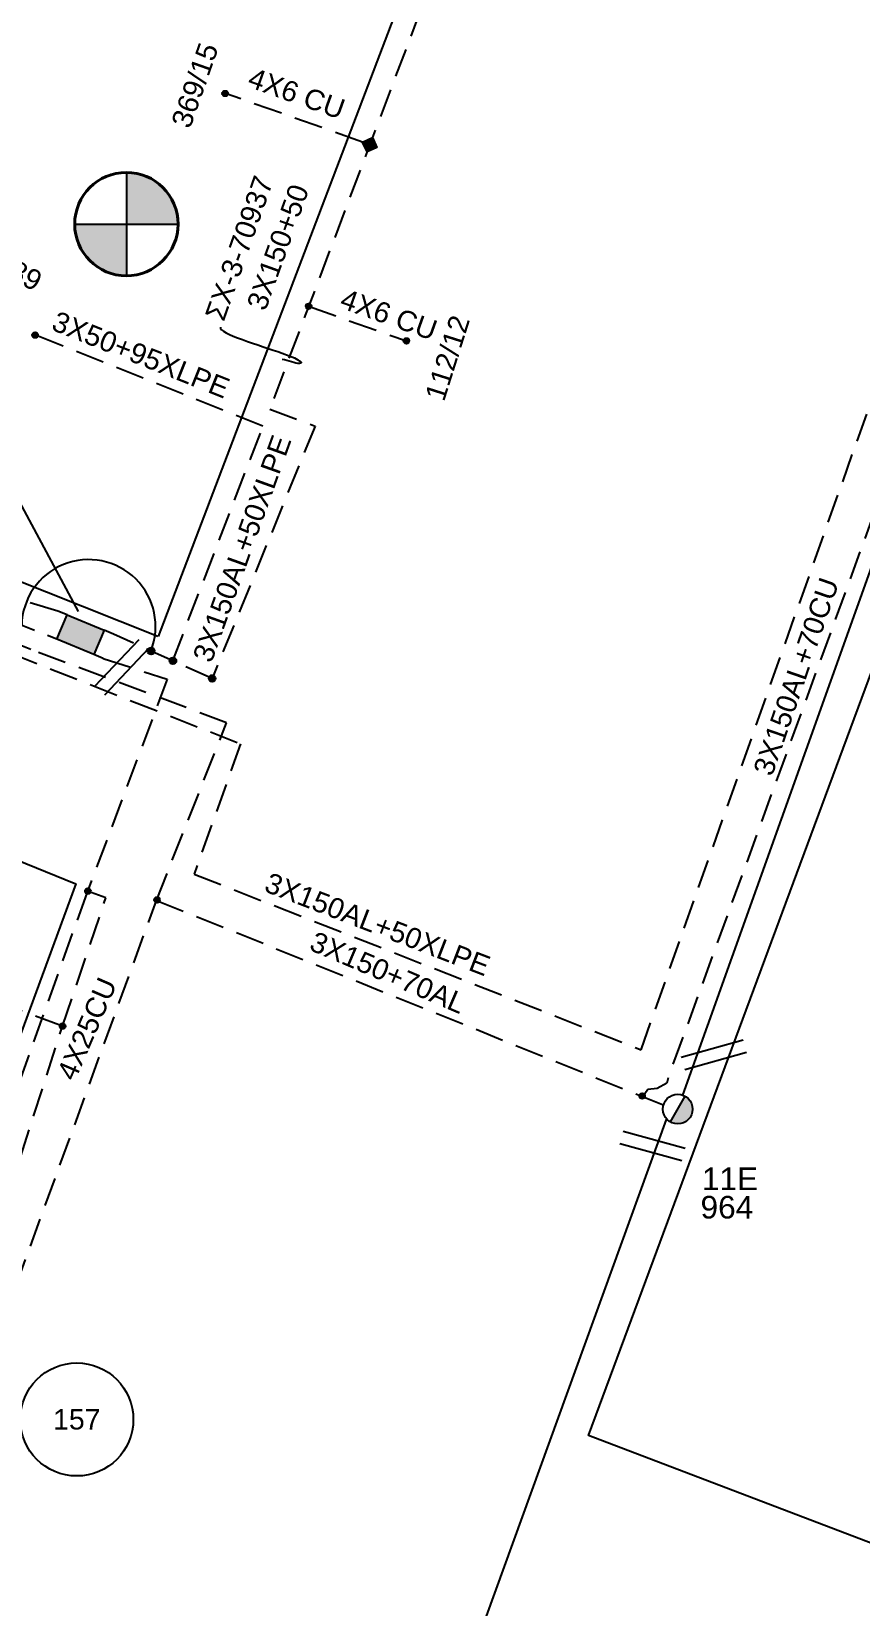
# Model space of a CAD drawing. Header units: millimetres. Extents: x 751 to 1825, y 358 to 872.
# Drawn here: x 1554.7 to 1591.4, y 698.5 to 768.2 of the extents above; entities that cross this region are included whole.
import ezdxf

# ---------------------------------------------------------------- set-up
doc = ezdxf.new("R2010")
doc.units = ezdxf.units.MM
doc.linetypes.add('DASHED', pattern=[19.05, 12.7, -6.35])
for name, color, linetype in [('Link Box 4 Διευθύνσεων', 7, 'Continuous'), ('Άγνωστα', 7, 'Continuous'), ('Γέφυρες Εναέριου Δικτύου', 7, 'Continuous'), ('Γυμνά εναέρια ΧΤ και ΦΟΠ (3Φ)   4x50+16AL', 7, 'Continuous'), ('Επιγραφές - Σχήματα', 7, 'Continuous'), ('Καλώδια ΧΤ   3x150+50AL', 7, 'DASHED'), ('Καλώδια ΧΤ   3x150+70 XLPE', 7, 'DASHED'), ('Καλώδια ΧΤ   3x150AL+50XLPE', 7, 'DASHED'), ('Καλώδια ΧΤ   4x25CU', 7, 'DASHED'), ('Καλώδια ΧΤ   4x6CU', 7, 'DASHED'), ('Στύλος ΦΜ', 7, 'Continuous'), ('Στύλος ΦΜ @ 1', 7, 'Continuous'), ('Συνδέσεις', 7, 'Continuous'), ('Τομή', 7, 'Continuous'), ('Υπόβαθρο ΔΕΗ', 7, 'Continuous'), ('Υπόγεια καλώδια Δικτύου ΧΤ και Παρ. ΧΤ - 3X150+70 AL', 7, 'DASHED'), ('Υπόγεια καλώδια Παροχών ΧΤ   4x16AL', 7, 'DASHED'), ('Υπόγεια καλώδια Παροχών ΧΤ   4x50AL', 7, 'DASHED'), ('Υπόγεια καλώδια Παροχών ΧΤ   4x6', 7, 'DASHED')]:
    doc.layers.add(name, color=color, linetype=linetype)
doc.styles.get("Standard").update_dxf_attribs({"font": 'arial.ttf'})
doc.linetypes.add('SYN_LINE', pattern='A,0.5,-0.0001,["/\\/\\/\\/",Standard,S=0.1,R=0,X=0,Y=-0.05],-0.25', length=0.7501)

# ---------------------------------------------------------------- blocks, each defined once
blk = doc.blocks.new('_ΣΥΝΔΕΣΗ')
at = {"layer": 'Συνδέσεις', "linetype": 'SYN_LINE', "ltscale": 40}
blk.add_hatch(color=256, dxfattribs=at).paths.add_polyline_path([(0.5, -0.01, 1), (-0.5, -0.01, 1)])
at = {"layer": 'Συνδέσεις'}
blk.add_circle((0, -0.01), 0.5, dxfattribs=at)
blk = doc.blocks.new('ΥΠΑΡΧΩΝ ΤΣΙΜΕΝΤΕΝΙΟΣ ΣΤΥΛΟΣ')
at = {"layer": 'Στύλος ΦΜ'}
blk.add_hatch(color=256, dxfattribs=at).paths.add_polyline_path([(-1.29, -2.28, 0.574793), (2.62, 0, 0.268822), (1.3, 2.27)])
blk.add_line((-1.29, -2.28), (1.3, 2.27), dxfattribs=at)
blk.add_circle((0, 0), 2.62, dxfattribs=at)
at = {"layer": 'Στύλος ΦΜ', "flags": 4}
for tag, p in [('ΑΡΙΘΜΟΣ', (-4.68, 8.05)), ('ΤΥΠΟΣ', (-4.91, 3.03))]:
    blk.add_attdef(tag, p, '', height=4, dxfattribs=at)
blk = doc.blocks.new('LINK BOX 4 ΑΝΑΧΩΡΗΣΕΩΝ')
at = {"layer": 'Link Box 4 Διευθύνσεων', "ltscale": 40}
blk.add_hatch(color=256, dxfattribs=at).paths.add_polyline_path([(-3.54, 0), (-3.54, -4.67), (3.54, -4.67), (3.54, 0)])
for p, q in [((-3.54, 0), (-5.33, 0)), ((5.33, 0), (3.54, 0)), ((-3.54, -4.67), (-5.33, -4.67)), ((5.33, -4.67), (3.54, -4.67))]:
    blk.add_line(p, q, dxfattribs=at)
blk.add_lwpolyline([(-3.54, -4.67), (-3.54, 0), (3.54, 0), (3.54, -4.67)], close=True, dxfattribs=at)
blk = doc.blocks.new('ΤΟΜΗ')
at = {"layer": 'Τομή', "ltscale": 40}
for p, q in [((-5.68, 0), (5.68, 0)), ((5.68, -2.33), (-5.68, -2.33))]:
    blk.add_line(p, q, dxfattribs=at)
blk = doc.blocks.new('TSONTA XT1')
at = {"ltscale": 40}
h = blk.add_hatch(color=256, dxfattribs=at)
h.dxf.hatch_style = 1
h.paths.add_polyline_path([(595.96, 2487.66), (597.07, 2488.77), (595.96, 2489.87), (594.85, 2488.77)])
blk.add_lwpolyline([(594.85, 2488.77), (595.96, 2489.87), (597.07, 2488.77), (595.96, 2487.66)], close=True, dxfattribs=at)

msp = doc.modelspace()

# ---------------------------------------------------------------- hatches: boundary and pattern name
at = {"layer": 'Επιγραφές - Σχήματα'}
h = msp.add_hatch(color=1, dxfattribs=at)
h.paths.add_polyline_path([(1556.637, 759.658, 0.414214), (1558.924, 757.371), (1558.924, 759.658)])
h.paths.add_polyline_path([(1558.924, 759.658), (1561.21, 759.658, 0.414214), (1558.924, 761.944)])

# ---------------------------------------------------------------- linework, layer by layer
at = {"layer": 'Άγνωστα', "color": 5, "linetype": 'DASHED', "ltscale": 0.1}
msp.add_lwpolyline([(1560.98, 740.336), (1564.966, 750.715), (1554.888, 754.748)], dxfattribs=at)
at = {"layer": 'Γέφυρες Εναέριου Δικτύου', "ltscale": 0.1}
msp.add_arc((1557.256, 741.85), 2.962, 338.61079, 178.73109, dxfattribs=at)
at = {"layer": 'Γυμνά εναέρια ΧΤ και ΦΟΠ (3Φ)   4x50+16AL', "color": 133, "ltscale": 0.1}
msp.add_lwpolyline([(1583.532, 721.117), (1596.705, 757.952)], dxfattribs=at)
at = {"layer": 'Γυμνά εναέρια ΧΤ και ΦΟΠ (3Φ)   4x50+16AL', "color": 30, "ltscale": 0.1}
msp.add_lwpolyline([(1582.794, 720.034), (1574.037, 695.864)], dxfattribs=at)
at = {"layer": 'Επιγραφές - Σχήματα', "color": 1}
for points in [[(1558.924, 761.944), (1558.924, 757.371)], [(1556.637, 759.658), (1561.21, 759.658)]]:
    msp.add_lwpolyline(points, dxfattribs=at)
at = {"layer": 'Επιγραφές - Σχήματα', "ltscale": 0.1}
msp.add_lwpolyline([(1547.759, 759.351), (1556.798, 742.518)], dxfattribs=at)
at = {"layer": 'Επιγραφές - Σχήματα', "color": 1, "lineweight": 40}
msp.add_circle((1558.924, 759.658), 2.286, dxfattribs=at)
at = {"layer": 'Επιγραφές - Σχήματα', "ltscale": 0.1}
msp.add_circle((1556.731, 706.769), 2.5, dxfattribs=at)
at = {"layer": 'Καλώδια ΧΤ   3x150+50AL', "color": 6, "linetype": 'DASHED', "ltscale": 0.1}
msp.add_lwpolyline([(1557.904, 740.439), (1560.735, 739.528), (1557.174, 730.058), (1551.598, 714.463), (1550.38, 711.255), (1549.184, 708.031)], dxfattribs=at)
at = {"layer": 'Καλώδια ΧΤ   3x150+70 XLPE', "color": 5, "linetype": 'DASHED', "ltscale": 0.1}
msp.add_lwpolyline([(1601.504, 766.252), (1599.309, 767.146), (1595.933, 757.682), (1582.88, 721.883), (1582.824, 721.649), (1582.408, 721.413), (1581.987, 721.367), (1581.749, 721.03)], dxfattribs=at)
at = {"layer": 'Καλώδια ΧΤ   3x150AL+50XLPE', "color": 133, "linetype": 'DASHED', "ltscale": 0.1}
msp.add_lwpolyline([(1481.667, 792.089), (1472.292, 795.684), (1465.987, 775.98), (1477.588, 771.418), (1491.087, 766.163), (1500.124, 762.264), (1509.398, 758.459), (1517.923, 755.134), (1529.009, 750.573), (1537.836, 746.982), (1563.974, 736.66), (1561.92, 730.898), (1581.686, 723.127), (1597.607, 767.992), (1599.705, 769.139), (1601.515, 769.15)], dxfattribs=at)
at = {"layer": 'Καλώδια ΧΤ   3x150AL+50XLPE', "color": 5, "linetype": 'DASHED', "ltscale": 0.1}
msp.add_lwpolyline([(1572.46, 779.286), (1575.322, 778.076), (1565.265, 751.47), (1567.269, 750.723), (1562.716, 739.556), (1558.351, 741.518)], dxfattribs=at)
at = {"layer": 'Καλώδια ΧΤ   4x25CU', "color": 5, "linetype": 'DASHED', "ltscale": 0.1}
msp.add_lwpolyline([(1531.165, 711.309), (1529.965, 707.491), (1549.464, 700.123), (1560.257, 729.738), (1563.36, 737.597), (1554.692, 740.83), (1553.375, 741.362), (1553.348, 741.814), (1553.681, 742.16), (1555.443, 741.459)], dxfattribs=at)
at = {"layer": 'Καλώδια ΧΤ   4x6CU', "color": 5, "linetype": 'DASHED', "ltscale": 0.1}
msp.add_line((1566.985, 756.021), (1571.307, 754.488), dxfattribs=at)
at = {"layer": 'Υπόβαθρο ΔΕΗ', "ltscale": 0.1}
for points in [[(1560.316, 741.414), (1538.87, 749.952), (1518.053, 758.497), (1496.373, 767.257), (1472.088, 776.729), (1483.323, 805.997), (1532.912, 785.483), (1570.876, 769.118), (1560.327, 741.409)], [(1639.381, 683.182), (1579.364, 706.054), (1598.286, 757.102), (1658.434, 734.342), (1639.381, 683.182)]]:
    msp.add_lwpolyline(points, dxfattribs=at)
at = {"layer": 'Υπόβαθρο ΔΕΗ', "lineweight": -2, "ltscale": 0.1}
msp.add_lwpolyline([(1456.363, 736.83), (1467.87, 766.608), (1556.688, 730.465), (1546.521, 702.802), (1496.596, 721.507), (1456.363, 736.83)], dxfattribs=at)
at = {"layer": 'Υπόβαθρο ΔΕΗ', "ltscale": 0.1}
msp.add_open_spline([(1563.086, 755.096), (1562.977, 754.826), (1566.764, 753.744), (1566.737, 753.366), (1566.076, 753.616), (1565.81, 753.673)], degree=3, dxfattribs=at)
at = {"layer": 'Υπόγεια καλώδια Δικτύου ΧΤ και Παρ. ΧΤ - 3X150+70 AL', "color": 5, "linetype": 'DASHED', "ltscale": 0.1}
msp.add_lwpolyline([(1560.257, 729.738), (1582.681, 720.683)], dxfattribs=at)
at = {"layer": 'Υπόγεια καλώδια Παροχών ΧΤ   4x16AL', "color": 6, "linetype": 'DASHED', "ltscale": 0.1}
for points in [[(1547.414, 720.782), (1554.235, 718.378), (1556.101, 724.177), (1558.018, 729.845), (1557.209, 730.15)], [(1556.101, 724.177), (1548.806, 726.801)]]:
    msp.add_lwpolyline(points, dxfattribs=at)
at = {"layer": 'Υπόγεια καλώδια Παροχών ΧΤ   4x50AL', "color": 2, "linetype": 'DASHED', "ltscale": 0.1}
msp.add_lwpolyline([(1555.889, 742.537), (1550.687, 744.062), (1549.925, 743.149), (1546.54, 744.187), (1545.687, 745.1), (1540.91, 746.982), (1530.944, 751.031), (1530.095, 751.382), (1533.959, 760.35)], dxfattribs=at)
at = {"layer": 'Υπόγεια καλώδια Παροχών ΧΤ   4x6', "color": 5, "linetype": 'DASHED', "ltscale": 0.1}
msp.add_lwpolyline([(1569.371, 763.29), (1563.352, 765.417)], dxfattribs=at)

# ---------------------------------------------------------------- block references
at = {"layer": 'Link Box 4 Διευθύνσεων', "ltscale": 0.1, "xscale": 0.2499999999998696, "yscale": 0.2499999999998696, "zscale": 0.2499999999998696, "rotation": 337.4929106583177}
msp.add_blockref('LINK BOX 4 ΑΝΑΧΩΡΗΣΕΩΝ', (1557.12, 742.027), dxfattribs=at)
at = {"layer": 'Στύλος ΦΜ @ 1', "ltscale": 0.1}
ref = msp.add_blockref('ΥΠΑΡΧΩΝ ΤΣΙΜΕΝΤΕΝΙΟΣ ΣΤΥΛΟΣ', (1583.31, 720.501), dxfattribs=dict(at, xscale=0.25, yscale=0.25, zscale=0.25))
ref.add_attrib('ΤΥΠΟΣ', '964', (1584.319, 715.661), dxfattribs={"layer": 'Στύλος ΦΜ', "height": 1, "flags": 4})
ref.add_attrib('ΑΡΙΘΜΟΣ', '11E', (1584.378, 716.918), dxfattribs={"layer": 'Στύλος ΦΜ', "height": 1, "flags": 4})
at = {"layer": 'Συνδέσεις', "ltscale": 0.1, "xscale": 0.25, "yscale": 0.25, "zscale": 0.25}
for p in [(1563.291, 765.439), (1566.986, 756.024), (1554.888, 754.748), (1571.307, 754.491), (1557.22, 730.148), (1560.281, 729.761), (1556.101, 724.177), (1581.737, 721.082)]:
    msp.add_blockref('_ΣΥΝΔΕΣΗ', p, dxfattribs=at)
at = {"layer": 'Συνδέσεις', "xscale": 0.3075184835441075, "yscale": 0.3075184835441075, "zscale": 0.3075184835441075, "rotation": 69.2942331110968}
msp.add_blockref('TSONTA XT1', (2220.798, 321.138), dxfattribs=at)
at = {"layer": 'Συνδέσεις', "xscale": 0.3, "yscale": 0.3, "zscale": 0.345700799648589}
for p in [(1560.015, 740.773), (1560.981, 740.339), (1562.717, 739.559)]:
    msp.add_blockref('_ΣΥΝΔΕΣΗ', p, dxfattribs=at)
at = {"layer": 'Τομή', "ltscale": 0.1}
for p, xscale, yscale, zscale, rotation in [((1558.508, 740.248), 0.2500000000000276, 0.2500000000000276, 0.2500000000000276, 46.44388103511599), ((1584.83, 723.184), 0.2499999999999875, 0.2499999999999875, 0.2499999999999875, 15.48473770995843), ((1582.271, 719.149), 0.2500000000000387, 0.2500000000000387, 0.2500000000000387, 344.7286083779081)]:
    msp.add_blockref('ΤΟΜΗ', p, dxfattribs=dict(at, xscale=xscale, yscale=yscale, zscale=zscale, rotation=rotation))

# ---------------------------------------------------------------- texts
at = {"layer": 'Άγνωστα', "color": 7, "ltscale": 0.1, "insert": (1555.889, 755.837), "char_height": 0.9, "width": 84.18588, "attachment_point": 1, "rotation": 338.21976}
msp.add_mtext('3X50+95XLPE', dxfattribs=at)
at = {"layer": 'Επιγραφές - Σχήματα', "ltscale": 0.1, "char_height": 0.9, "width": 84.18588, "attachment_point": 1}
for s, insert, rotation in [('369/15', (1560.888, 764.138), 70.59438), ('{\\fArial|b0|i0|c161|p34;ΣX-3-70937}', (1562.382, 755.609), 70.59438), ('454/89', (1551.876, 759.222), 332.71302), ('112/12', (1572.113, 752.037), 72.44985)]:
    msp.add_mtext(s, dxfattribs=dict(at, insert=insert, rotation=rotation))
at = {"layer": 'Επιγραφές - Σχήματα', "color": 7, "ltscale": 0.1, "insert": (1556.731, 706.769), "char_height": 0.9, "width": 2.07233, "attachment_point": 5}
msp.add_mtext('157', dxfattribs=at)
at = {"layer": 'Καλώδια ΧΤ   3x150+70 XLPE', "color": 7, "linetype": 'DASHED', "ltscale": 0.1, "insert": (1586.63, 735.478), "char_height": 0.9, "width": 84.18588, "attachment_point": 1, "rotation": 70.92546}
msp.add_mtext('3X150AL+70CU', dxfattribs=at)
at = {"layer": 'Καλώδια ΧΤ   3x150AL+50XLPE', "color": 7, "linetype": 'DASHED', "ltscale": 0.1, "char_height": 0.9, "width": 13.92422, "attachment_point": 5}
for s, insert, rotation in [('3X150+50', (1565.628, 758.637), 70.25195), ('3X150AL+50XLPE', (1564.044, 745.301), 70.25195), ('3X150AL+50XLPE', (1570.034, 728.676), 338.89752)]:
    msp.add_mtext(s, dxfattribs=dict(at, insert=insert, rotation=rotation))
at = {"layer": 'Καλώδια ΧΤ   4x25CU', "color": 7, "linetype": 'DASHED', "ltscale": 0.1, "insert": (1555.82, 722.054), "char_height": 0.9, "width": 84.18588, "attachment_point": 1, "rotation": 66.64831}
msp.add_mtext('4X25CU', dxfattribs=at)
at = {"layer": 'Υπόγεια καλώδια Δικτύου ΧΤ και Παρ. ΧΤ - 3X150+70 AL', "color": 7, "linetype": 'DASHED', "ltscale": 0.1, "insert": (1567.312, 728.394), "char_height": 0.9, "width": 84.18588, "attachment_point": 1, "rotation": 336.86583}
msp.add_mtext('3X150+70AL', dxfattribs=at)
at = {"layer": 'Υπόγεια καλώδια Παροχών ΧΤ   4x16AL', "color": 7, "linetype": 'DASHED', "ltscale": 0.1, "char_height": 0.9, "width": 84.18588, "attachment_point": 1, "rotation": 340.36341}
for insert in [(1564.536, 766.604), (1568.613, 756.822)]:
    msp.add_mtext('4X6 CU', dxfattribs=dict(at, insert=insert))

doc.saveas('drawing.dxf')
